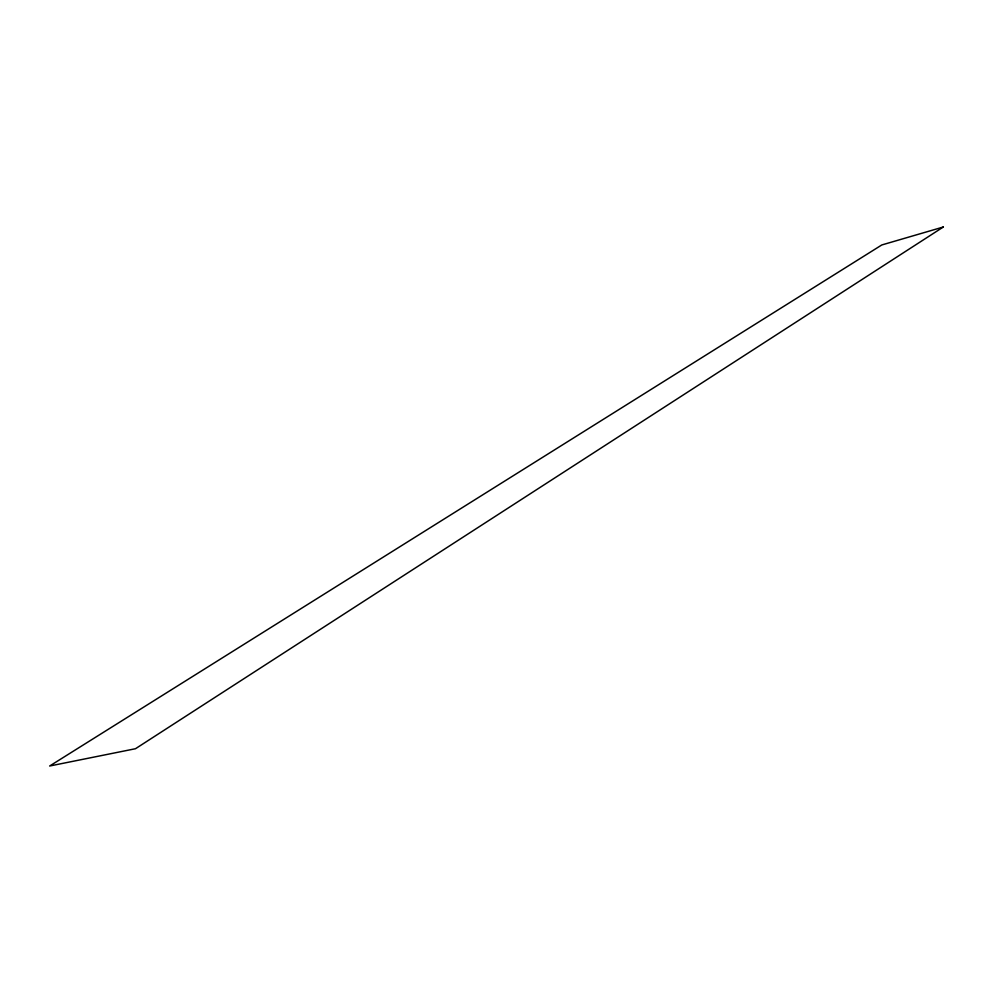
<?xml version="1.0" encoding="UTF-8"?>
<svg xmlns="http://www.w3.org/2000/svg" width="993" height="993" viewBox="0 0 993 993"><rect width="100%" height="100%" fill="white"/><g stroke="black" fill="none" stroke-linecap="round" stroke-linejoin="round"><path stroke-width="1.49" d="M943.35 226.987L135.482 748.722L49.65 766.013L881.796 244.961L943.35 226.987"/></g></svg>
